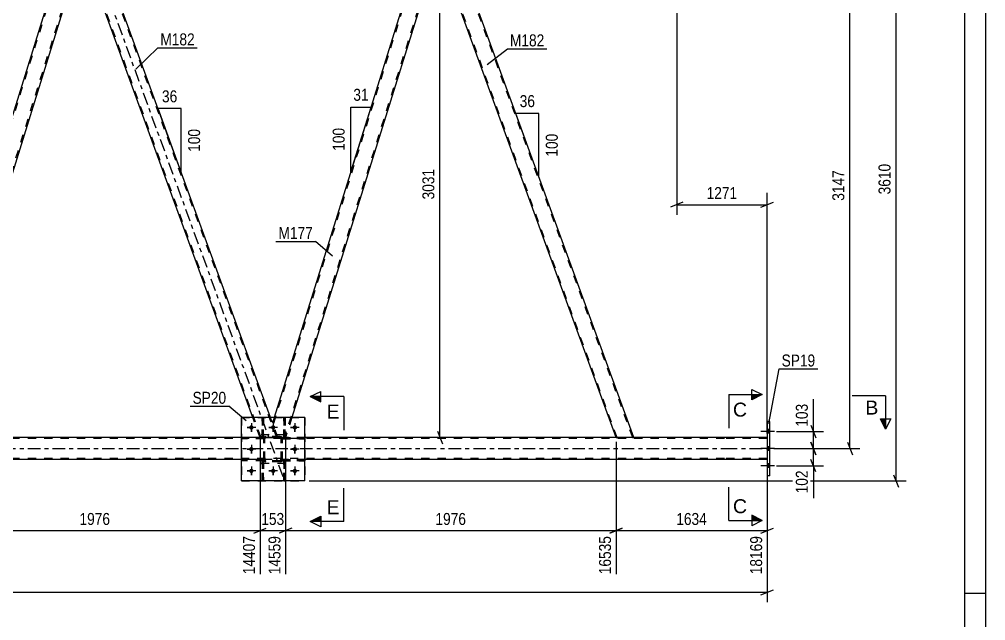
# Model space of a CAD drawing. Header units: millimetres. Extents: x 0 to 841, y 0 to 594.
# Drawn here: x 609.9 to 841, y 291.5 to 435.4 of the extents above; entities that cross this region are included whole.
import ezdxf

# ---------------------------------------------------------------- set-up
doc = ezdxf.new("R2010")
doc.units = ezdxf.units.MM
doc.linetypes.add('DXK_LINE_DOT2', pattern=[3.9198, 1.9599, -1.9599])
doc.linetypes.add('DXK_LINE_DOT3', pattern=[5.9187, 2.979, -0.9799, 0.9799, -0.9799])
doc.styles.add('Arial', font='ARIAL.TTF', dxfattribs={"height": 0.2})
doc.styles.add('Arial Narrow', font='ARIALN.TTF', dxfattribs={"height": 0.2})

# ---------------------------------------------------------------- blocks, each defined once
blk = doc.blocks.new('Unknown-814735472-1133')
at = {"color": 5, "linetype": 'Continuous'}
for p, q in [((841, 0), (841, 594)), ((836, 5), (836, 589)), ((841, 298), (836, 298))]:
    blk.add_line(p, q, dxfattribs=at)
blk = doc.blocks.new('Part-814735472-3515 - 3299')
at = {"color": 7, "linetype": 'DXK_LINE_DOT2'}
for p, q in [((678.19, 330.1), (672.79, 330.1)), ((672.79, 330.1), (672.79, 329.78)), ((672.79, 329.78), (678.19, 329.78)), ((673.39, 329.78), (673.39, 330.1)), ((678.19, 329.78), (678.19, 330.1))]:
    blk.add_line(p, q, dxfattribs=at)
blk = doc.blocks.new('Part-814735472-3516 - 3299')
at = {"color": 7, "linetype": 'DXK_LINE_DOT2'}
for p, q in [((678.19, 335.3), (672.79, 335.3)), ((672.79, 335.3), (672.79, 334.98)), ((673.39, 334.98), (673.39, 335.3)), ((678.19, 334.98), (678.19, 335.3)), ((672.79, 334.98), (678.19, 334.98))]:
    blk.add_line(p, q, dxfattribs=at)
blk = doc.blocks.new('Part-814735472-3519 - 3299')
at = {"color": 7, "linetype": 'DXK_LINE_DOT2'}
for p, q in [((673.47, 329.78), (673.15, 329.78)), ((673.15, 329.78), (673.15, 324.94)), ((673.15, 329.18), (673.47, 329.18)), ((673.47, 324.94), (673.47, 329.78)), ((673.15, 324.94), (673.47, 324.94))]:
    blk.add_line(p, q, dxfattribs=at)
blk = doc.blocks.new('Part-814735472-3522 - 3299')
at = {"color": 7, "linetype": 'DXK_LINE_DOT2'}
for p, q in [((667.95, 340.14), (667.95, 335.3)), ((668.27, 340.14), (667.95, 340.14)), ((668.27, 335.3), (668.27, 340.14)), ((667.95, 335.9), (668.27, 335.9)), ((667.95, 335.3), (668.27, 335.3))]:
    blk.add_line(p, q, dxfattribs=at)
blk = doc.blocks.new('Part-814735472-3525 - 3299')
at = {"color": 7, "linetype": 'DXK_LINE_DOT2'}
for p, q in [((673.15, 340.14), (673.15, 335.3)), ((673.47, 340.14), (673.15, 340.14)), ((673.47, 335.3), (673.47, 340.14)), ((673.15, 335.9), (673.47, 335.9)), ((673.15, 335.3), (673.47, 335.3))]:
    blk.add_line(p, q, dxfattribs=at)
blk = doc.blocks.new('Part-814735472-3526 - 3299')
at = {"color": 7, "linetype": 'DXK_LINE_DOT2'}
for p, q in [((668.39, 330.1), (662.99, 330.1)), ((662.99, 329.78), (662.99, 330.1)), ((668.39, 329.78), (662.99, 329.78)), ((667.79, 329.78), (667.79, 330.1)), ((668.39, 330.1), (668.39, 329.78))]:
    blk.add_line(p, q, dxfattribs=at)
blk = doc.blocks.new('Part-814735472-3527 - 3299')
at = {"color": 7, "linetype": 'DXK_LINE_DOT2'}
for p, q in [((668.39, 335.3), (662.99, 335.3)), ((662.99, 334.98), (662.99, 335.3)), ((667.79, 334.98), (667.79, 335.3)), ((668.39, 335.3), (668.39, 334.98)), ((668.39, 334.98), (662.99, 334.98))]:
    blk.add_line(p, q, dxfattribs=at)
blk = doc.blocks.new('Bolt-814735472-3531 - 3299')
at = {"linetype": 'Continuous'}
for points in [[(788.73, 337.22), (788.73, 336.34), (789.37, 336.34), (789.37, 337.22)], [(788.73, 337.22), (788.73, 336.34), (789.37, 336.34), (789.37, 337.22)], [(788.73, 337.22), (788.73, 336.34), (789.37, 336.34), (789.37, 337.22)], [(788.73, 333.12), (788.73, 332.24), (789.37, 332.24), (789.37, 333.12)], [(788.73, 333.12), (788.73, 332.24), (789.37, 332.24), (789.37, 333.12)], [(788.73, 329.02), (788.73, 328.14), (789.37, 328.14), (789.37, 329.02)], [(788.73, 329.02), (788.73, 328.14), (789.37, 328.14), (789.37, 329.02)], [(788.73, 329.02), (788.73, 328.14), (789.37, 328.14), (789.37, 329.02)]]:
    blk.add_hatch(color=1, dxfattribs=at).paths.add_polyline_path(points)
at = {"color": 1, "linetype": 'Continuous'}
for p, q in [((790.53, 336.78), (787.21, 336.78)), ((790.53, 336.78), (787.21, 336.78)), ((790.53, 336.78), (787.21, 336.78)), ((789.37, 337.22), (788.73, 337.22)), ((789.37, 337.22), (788.73, 337.22)), ((789.37, 337.22), (788.73, 337.22)), ((789.37, 336.34), (788.73, 336.34)), ((789.37, 336.34), (788.73, 336.34)), ((789.37, 336.34), (788.73, 336.34)), ((789.37, 333.12), (788.73, 333.12)), ((789.37, 333.12), (788.73, 333.12)), ((790.53, 332.68), (787.21, 332.68)), ((790.53, 332.68), (787.21, 332.68)), ((789.37, 332.24), (788.73, 332.24)), ((789.37, 332.24), (788.73, 332.24)), ((790.53, 328.58), (787.21, 328.58)), ((790.53, 328.58), (787.21, 328.58)), ((790.53, 328.58), (787.21, 328.58)), ((789.37, 329.02), (788.73, 329.02)), ((789.37, 329.02), (788.73, 329.02)), ((789.37, 329.02), (788.73, 329.02)), ((789.37, 328.14), (788.73, 328.14)), ((789.37, 328.14), (788.73, 328.14)), ((789.37, 328.14), (788.73, 328.14))]:
    blk.add_line(p, q, dxfattribs=at)
blk = doc.blocks.new('Part-814735472-3677 - 3299')
at = {"color": 7, "linetype": 'DXK_LINE_DOT2'}
for p, q in [((673.15, 324.94), (673.15, 329.78)), ((673.15, 329.78), (673.47, 329.78)), ((673.15, 329.18), (673.47, 329.18)), ((673.47, 329.78), (673.47, 324.94)), ((673.47, 324.94), (673.15, 324.94))]:
    blk.add_line(p, q, dxfattribs=at)
blk = doc.blocks.new('Part-814735472-3532 - 3299')
at = {"color": 7, "linetype": 'DXK_LINE_DOT2'}
for p, q in [((672.79, 334.98), (672.79, 335.3)), ((672.79, 335.3), (678.19, 335.3)), ((673.39, 334.98), (673.39, 335.3)), ((678.19, 335.3), (678.19, 334.98)), ((678.19, 334.98), (672.79, 334.98))]:
    blk.add_line(p, q, dxfattribs=at)
blk = doc.blocks.new('Part-814735472-3537 - 3299')
at = {"color": 2, "linetype": 'Continuous'}
for p, q in [((678.19, 340.14), (662.99, 340.14)), ((662.99, 324.94), (662.99, 340.14)), ((678.19, 324.94), (678.19, 340.14)), ((678.19, 324.94), (662.99, 324.94))]:
    blk.add_line(p, q, dxfattribs=at)
blk = doc.blocks.new('Part-814735472-3671 - 3299')
at = {"color": 7, "linetype": 'DXK_LINE_DOT2'}
for p, q in [((673.15, 335.3), (673.15, 340.14)), ((673.15, 340.14), (673.47, 340.14)), ((673.47, 340.14), (673.47, 335.3)), ((673.15, 335.9), (673.47, 335.9)), ((673.47, 335.3), (673.15, 335.3))]:
    blk.add_line(p, q, dxfattribs=at)
blk = doc.blocks.new('Part-814735472-3538 - 3299')
at = {"color": 7, "linetype": 'DXK_LINE_DOT2'}
for p, q in [((662.99, 340.14), (678.19, 340.14)), ((662.99, 340.14), (662.99, 324.94)), ((678.19, 340.14), (678.19, 324.94)), ((662.99, 324.94), (678.19, 324.94))]:
    blk.add_line(p, q, dxfattribs=at)
blk = doc.blocks.new('Part-814735472-3539 - 3299')
at = {"color": 7, "linetype": 'DXK_LINE_DOT2'}
for p, q in [((672.79, 329.78), (672.79, 330.1)), ((672.79, 330.1), (678.19, 330.1)), ((678.19, 329.78), (672.79, 329.78)), ((673.39, 329.78), (673.39, 330.1)), ((678.19, 330.1), (678.19, 329.78))]:
    blk.add_line(p, q, dxfattribs=at)
blk = doc.blocks.new('Part-814735472-3544 - 3299')
at = {"color": 7, "linetype": 'DXK_LINE_DOT2'}
for p, q in [((668.39, 335.3), (662.99, 335.3)), ((662.99, 335.3), (662.99, 334.98)), ((667.79, 334.98), (667.79, 335.3)), ((668.39, 334.98), (668.39, 335.3)), ((668.39, 334.98), (662.99, 334.98))]:
    blk.add_line(p, q, dxfattribs=at)
blk = doc.blocks.new('Part-814735472-3549 - 3299')
at = {"color": 7, "linetype": 'DXK_LINE_DOT3'}
blk.add_line((673, 325.93), (622.04, 465.94), dxfattribs=at)
at = {"color": 2, "linetype": 'Continuous'}
for p, q in [((627.59, 456.54), (623.33, 456.54)), ((669.96, 340.14), (627.59, 456.54)), ((665.7, 340.14), (624.88, 452.29))]:
    blk.add_line(p, q, dxfattribs=at)
at = {"color": 7, "linetype": 'DXK_LINE_DOT2'}
for p, q in [((623.33, 456.54), (624.88, 452.29)), ((667.71, 335.32), (623.59, 456.54)), ((671.45, 335.32), (627.33, 456.54)), ((667.45, 335.32), (665.7, 340.14)), ((671.71, 335.32), (669.96, 340.14)), ((671.71, 335.32), (667.45, 335.32))]:
    blk.add_line(p, q, dxfattribs=at)
blk = doc.blocks.new('Part-814735472-3554 - 3299')
at = {"color": 7, "linetype": 'DXK_LINE_DOT2'}
for p, q in [((707.4, 456.54), (670.58, 338.42)), ((709.88, 452.67), (673.3, 335.32)), ((670.87, 340.14), (670.45, 338.79)), ((675.06, 340.14), (673.55, 335.32)), ((671.71, 335.32), (670.45, 338.79)), ((673.55, 335.32), (671.71, 335.32))]:
    blk.add_line(p, q, dxfattribs=at)
at = {"color": 2, "linetype": 'Continuous'}
for p, q in [((707.15, 456.54), (670.87, 340.14)), ((708.47, 456.54), (707.15, 456.54)), ((710.01, 452.29), (708.47, 456.54)), ((710.01, 452.29), (675.06, 340.14))]:
    blk.add_line(p, q, dxfattribs=at)
blk = doc.blocks.new('Part-814735472-3564 - 3299')
at = {"color": 2, "linetype": 'Continuous'}
for p, q in [((712.72, 456.54), (708.47, 456.54)), ((756.84, 335.32), (712.72, 456.54)), ((752.59, 335.32), (710.01, 452.29))]:
    blk.add_line(p, q, dxfattribs=at)
at = {"color": 7, "linetype": 'DXK_LINE_DOT2'}
for p, q in [((708.47, 456.54), (710.01, 452.29)), ((752.84, 335.32), (708.72, 456.54)), ((756.59, 335.32), (712.47, 456.54)), ((752.59, 335.32), (756.84, 335.32))]:
    blk.add_line(p, q, dxfattribs=at)
blk = doc.blocks.new('Part-814735472-3569 - 3299')
at = {"color": 2, "linetype": 'Continuous'}
for p, q in [((622.01, 456.54), (585.31, 338.79)), ((623.33, 456.54), (622.01, 456.54)), ((623.33, 456.54), (624.88, 452.29)), ((624.88, 452.29), (588.42, 335.32)), ((586.58, 335.32), (585.31, 338.79))]:
    blk.add_line(p, q, dxfattribs=at)
at = {"color": 7, "linetype": 'DXK_LINE_DOT2'}
for p, q in [((622.27, 456.54), (585.45, 338.42)), ((624.74, 452.67), (588.17, 335.32)), ((588.42, 335.32), (586.58, 335.32))]:
    blk.add_line(p, q, dxfattribs=at)
blk = doc.blocks.new('Part-814735472-3584 - 3299')
at = {"color": 2, "linetype": 'Continuous'}
for p, q in [((789.37, 339.18), (788.73, 339.18)), ((788.73, 339.18), (788.73, 326.18)), ((789.37, 326.18), (789.37, 339.18)), ((789.37, 326.18), (788.73, 326.18))]:
    blk.add_line(p, q, dxfattribs=at)
blk = doc.blocks.new('Part-814735472-3586 - 3299')
at = {"color": 7, "linetype": 'DXK_LINE_DOT2'}
for p, q in [((673.59, 335.94), (667.59, 335.94)), ((667.59, 329.14), (667.59, 335.94)), ((673.59, 329.14), (673.59, 335.94)), ((673.59, 329.14), (667.59, 329.14))]:
    blk.add_line(p, q, dxfattribs=at)
blk = doc.blocks.new('Part-814735472-3587 - 3299')
at = {"color": 7, "linetype": 'DXK_LINE_DOT2'}
for p, q in [((673.59, 335.94), (667.59, 335.94)), ((667.59, 329.14), (667.59, 335.94)), ((673.59, 329.14), (673.59, 335.94)), ((673.59, 329.14), (667.59, 329.14))]:
    blk.add_line(p, q, dxfattribs=at)
blk = doc.blocks.new('Part-814735472-3588 - 3299')
at = {"color": 7, "linetype": 'DXK_LINE_DOT2'}
for p, q in [((668.39, 335.06), (668.43, 335.24)), ((668.43, 335.24), (668.39, 335.06)), ((668.63, 335.06), (668.65, 335.15)), ((668.65, 335.15), (668.7, 335.23)), ((668.69, 335.5), (668.87, 335.54)), ((668.87, 335.54), (668.69, 335.5)), ((668.7, 335.23), (668.78, 335.28)), ((668.78, 335.28), (668.87, 335.3)), ((672.31, 335.54), (668.87, 335.54)), ((668.87, 335.3), (672.31, 335.3)), ((672.31, 335.54), (672.5, 335.5)), ((672.5, 335.5), (672.31, 335.54)), ((672.31, 335.3), (672.4, 335.28)), ((672.4, 335.28), (672.48, 335.23)), ((672.48, 335.23), (672.53, 335.15)), ((672.53, 335.15), (672.55, 335.06)), ((672.76, 335.24), (672.79, 335.06)), ((672.79, 335.06), (672.76, 335.24)), ((668.39, 330.02), (668.39, 335.06)), ((668.63, 330.02), (668.63, 335.06)), ((672.55, 330.02), (672.55, 335.06)), ((672.79, 330.02), (672.79, 335.06)), ((668.43, 329.84), (668.39, 330.02)), ((668.39, 330.02), (668.43, 329.84)), ((668.65, 329.93), (668.63, 330.02)), ((668.7, 329.85), (668.65, 329.93)), ((668.87, 329.54), (668.69, 329.58)), ((668.69, 329.58), (668.87, 329.54)), ((668.78, 329.8), (668.7, 329.85)), ((668.87, 329.78), (668.78, 329.8)), ((672.31, 329.78), (668.87, 329.78)), ((672.31, 329.54), (668.87, 329.54)), ((672.4, 329.8), (672.31, 329.78)), ((672.5, 329.58), (672.31, 329.54)), ((672.31, 329.54), (672.5, 329.58)), ((672.48, 329.85), (672.4, 329.8)), ((672.53, 329.93), (672.48, 329.85)), ((672.55, 330.02), (672.53, 329.93)), ((672.79, 330.02), (672.76, 329.84)), ((672.76, 329.84), (672.79, 330.02))]:
    blk.add_line(p, q, dxfattribs=at)
at = {"color": 7, "linetype": 'DXK_LINE_DOT3'}
blk.add_line((670.59, 332.54), (670.59, 332.54), dxfattribs=at)
at = {"color": 7, "linetype": 'DXK_LINE_DOT2'}
for centre, start, end in [((668.87, 335.06), 112.5, 157.5), ((668.87, 335.06), 112.5, 157.5), ((672.31, 335.06), 22.5, 67.5), ((672.31, 335.06), 22.5, 67.5), ((668.87, 330.02), 202.5, 247.5), ((668.87, 330.02), 202.5, 247.5), ((672.31, 330.02), 292.5, 337.5), ((672.31, 330.02), 292.5, 337.5)]:
    blk.add_arc(centre, 0.48, start, end, dxfattribs=at)
blk = doc.blocks.new('Part-814735472-3594 - 3299')
at = {"color": 2, "linetype": 'Continuous'}
for p, q in [((662.99, 335.32), (507.92, 335.32)), ((778.51, 335.32), (678.19, 335.32)), ((788.73, 335.32), (778.61, 335.32)), ((662.99, 330.04), (507.92, 330.04)), ((778.51, 330.04), (678.19, 330.04)), ((788.73, 330.04), (778.61, 330.04))]:
    blk.add_line(p, q, dxfattribs=at)
at = {"color": 7, "linetype": 'DXK_LINE_DOT2'}
for p, q in [((678.19, 335.32), (662.99, 335.32)), ((788.73, 335.32), (788.73, 330.04)), ((778.51, 335.08), (102.93, 335.08)), ((788.73, 335.08), (778.61, 335.08)), ((778.51, 330.28), (102.93, 330.28)), ((678.19, 330.04), (662.99, 330.04)), ((788.73, 330.28), (778.61, 330.28))]:
    blk.add_line(p, q, dxfattribs=at)
at = {"color": 7, "linetype": 'DXK_LINE_DOT3'}
for p, q in [((102.93, 332.68), (778.51, 332.68)), ((778.61, 332.68), (788.73, 332.68))]:
    blk.add_line(p, q, dxfattribs=at)
blk = doc.blocks.new('Part-814735472-3634 - 3299')
at = {"color": 7, "linetype": 'DXK_LINE_DOT2'}
for p, q in [((668.39, 330.1), (662.99, 330.1)), ((662.99, 330.1), (662.99, 329.78)), ((668.39, 329.78), (662.99, 329.78)), ((667.79, 329.78), (667.79, 330.1)), ((668.39, 329.78), (668.39, 330.1))]:
    blk.add_line(p, q, dxfattribs=at)
blk = doc.blocks.new('Part-814735472-3656 - 3299')
at = {"color": 7, "linetype": 'DXK_LINE_DOT2'}
for p, q in [((668.39, 335.06), (668.43, 335.24)), ((668.43, 335.24), (668.39, 335.06)), ((668.63, 335.06), (668.65, 335.15)), ((668.65, 335.15), (668.7, 335.23)), ((668.69, 335.5), (668.87, 335.54)), ((668.87, 335.54), (668.69, 335.5)), ((668.7, 335.23), (668.78, 335.28)), ((668.78, 335.28), (668.87, 335.3)), ((672.31, 335.54), (668.87, 335.54)), ((668.87, 335.3), (672.31, 335.3)), ((672.31, 335.54), (672.5, 335.5)), ((672.5, 335.5), (672.31, 335.54)), ((672.31, 335.3), (672.4, 335.28)), ((672.4, 335.28), (672.48, 335.23)), ((672.48, 335.23), (672.53, 335.15)), ((672.53, 335.15), (672.55, 335.06)), ((672.76, 335.24), (672.79, 335.06)), ((672.79, 335.06), (672.76, 335.24)), ((668.39, 330.02), (668.39, 335.06)), ((668.63, 330.02), (668.63, 335.06)), ((672.55, 330.02), (672.55, 335.06)), ((672.79, 330.02), (672.79, 335.06)), ((668.43, 329.84), (668.39, 330.02)), ((668.39, 330.02), (668.43, 329.84)), ((668.65, 329.93), (668.63, 330.02)), ((668.7, 329.85), (668.65, 329.93)), ((668.87, 329.54), (668.69, 329.58)), ((668.69, 329.58), (668.87, 329.54)), ((668.78, 329.8), (668.7, 329.85)), ((668.87, 329.78), (668.78, 329.8)), ((672.31, 329.78), (668.87, 329.78)), ((672.31, 329.54), (668.87, 329.54)), ((672.4, 329.8), (672.31, 329.78)), ((672.5, 329.58), (672.31, 329.54)), ((672.31, 329.54), (672.5, 329.58)), ((672.48, 329.85), (672.4, 329.8)), ((672.53, 329.93), (672.48, 329.85)), ((672.55, 330.02), (672.53, 329.93)), ((672.79, 330.02), (672.76, 329.84)), ((672.76, 329.84), (672.79, 330.02))]:
    blk.add_line(p, q, dxfattribs=at)
at = {"color": 7, "linetype": 'DXK_LINE_DOT3'}
blk.add_line((670.59, 332.54), (670.59, 332.54), dxfattribs=at)
at = {"color": 7, "linetype": 'DXK_LINE_DOT2'}
for centre, start, end in [((668.87, 335.06), 112.5, 157.5), ((668.87, 335.06), 112.5, 157.5), ((672.31, 335.06), 22.5, 67.5), ((672.31, 335.06), 22.5, 67.5), ((668.87, 330.02), 202.5, 247.5), ((668.87, 330.02), 202.5, 247.5), ((672.31, 330.02), 292.5, 337.5), ((672.31, 330.02), 292.5, 337.5)]:
    blk.add_arc(centre, 0.48, start, end, dxfattribs=at)
blk = doc.blocks.new('Part-814735472-3674 - 3299')
at = {"color": 7, "linetype": 'DXK_LINE_DOT2'}
for p, q in [((667.95, 335.3), (667.95, 340.14)), ((667.95, 340.14), (668.27, 340.14)), ((668.27, 340.14), (668.27, 335.3)), ((667.95, 335.9), (668.27, 335.9)), ((668.27, 335.3), (667.95, 335.3))]:
    blk.add_line(p, q, dxfattribs=at)
blk = doc.blocks.new('Part-814735472-3680 - 3299')
at = {"color": 7, "linetype": 'DXK_LINE_DOT2'}
for p, q in [((667.95, 324.94), (667.95, 329.78)), ((667.95, 329.78), (668.27, 329.78)), ((667.95, 329.18), (668.27, 329.18)), ((668.27, 329.78), (668.27, 324.94)), ((668.27, 324.94), (667.95, 324.94))]:
    blk.add_line(p, q, dxfattribs=at)
blk = doc.blocks.new('Part-814735472-3700 - 3299')
at = {"color": 7, "linetype": 'DXK_LINE_DOT2'}
for p, q in [((668.27, 329.78), (667.95, 329.78)), ((667.95, 329.78), (667.95, 324.94)), ((667.95, 329.18), (668.27, 329.18)), ((668.27, 324.94), (668.27, 329.78)), ((667.95, 324.94), (668.27, 324.94))]:
    blk.add_line(p, q, dxfattribs=at)
blk = doc.blocks.new('Bolt-814735472-3701 - 3299')
at = {"linetype": 'Continuous'}
for points in [[(665.91, 337.74, -1), (664.87, 337.74, -1)], [(671.11, 337.74, -1), (670.07, 337.74, -1)], [(676.31, 337.74, -1), (675.27, 337.74, -1)], [(665.91, 332.54, -1), (664.87, 332.54, -1)], [(676.31, 332.54, -1), (675.27, 332.54, -1)], [(665.91, 327.34, -1), (664.87, 327.34, -1)], [(671.11, 327.34, -1), (670.07, 327.34, -1)], [(676.31, 327.34, -1), (675.27, 327.34, -1)]]:
    blk.add_hatch(color=1, dxfattribs=at).paths.add_polyline_path(points)
at = {"color": 1, "linetype": 'Continuous'}
for p, q in [((666.43, 337.74), (664.35, 337.74)), ((665.39, 338.78), (665.39, 336.7)), ((671.63, 337.74), (669.55, 337.74)), ((670.59, 338.78), (670.59, 336.7)), ((676.83, 337.74), (674.75, 337.74)), ((675.79, 338.78), (675.79, 336.7)), ((665.39, 333.58), (665.39, 331.5)), ((675.79, 333.58), (675.79, 331.5)), ((666.43, 332.54), (664.35, 332.54)), ((676.83, 332.54), (674.75, 332.54)), ((665.39, 328.38), (665.39, 326.3)), ((670.59, 328.38), (670.59, 326.3)), ((675.79, 328.38), (675.79, 326.3)), ((666.43, 327.34), (664.35, 327.34)), ((671.63, 327.34), (669.55, 327.34)), ((676.83, 327.34), (674.75, 327.34))]:
    blk.add_line(p, q, dxfattribs=at)
blk = doc.blocks.new('Bolt-814735472-3702 - 3299')
at = {"color": 1, "linetype": 'Continuous'}
for p, q in [((664.35, 337.74), (665.05, 337.74)), ((665.39, 338.78), (665.39, 338.09)), ((666.43, 337.74), (665.74, 337.74)), ((669.55, 337.74), (670.25, 337.74)), ((670.59, 338.78), (670.59, 338.09)), ((671.63, 337.74), (670.94, 337.74)), ((674.75, 337.74), (675.45, 337.74)), ((675.79, 338.78), (675.79, 338.09)), ((676.83, 337.74), (676.14, 337.74)), ((665.39, 336.7), (665.39, 337.39)), ((670.59, 336.7), (670.59, 337.39)), ((675.79, 336.7), (675.79, 337.39)), ((665.39, 333.58), (665.39, 332.89)), ((675.79, 333.58), (675.79, 332.89)), ((664.35, 332.54), (665.05, 332.54)), ((665.39, 331.5), (665.39, 332.19)), ((666.43, 332.54), (665.74, 332.54)), ((674.75, 332.54), (675.45, 332.54)), ((675.79, 331.5), (675.79, 332.19)), ((676.83, 332.54), (676.14, 332.54)), ((665.39, 328.38), (665.39, 327.69)), ((670.59, 328.38), (670.59, 327.69)), ((675.79, 328.38), (675.79, 327.69)), ((664.35, 327.34), (665.05, 327.34)), ((665.39, 326.3), (665.39, 326.99)), ((666.43, 327.34), (665.74, 327.34)), ((669.55, 327.34), (670.25, 327.34)), ((670.59, 326.3), (670.59, 326.99)), ((671.63, 327.34), (670.94, 327.34)), ((674.75, 327.34), (675.45, 327.34)), ((675.79, 326.3), (675.79, 326.99)), ((676.83, 327.34), (676.14, 327.34))]:
    blk.add_line(p, q, dxfattribs=at)
blk = doc.blocks.new('StraightDimension-814735472-5035 - 3299')
at = {"color": 7, "linetype": 'Continuous'}
for p, q in [((809.14, 457.04), (807.94, 460.04)), ((768.75, 458.54), (810.94, 458.54)), ((808.54, 332.68), (808.54, 458.54)), ((807.94, 334.18), (809.14, 331.18)), ((790.37, 332.68), (810.94, 332.68))]:
    blk.add_line(p, q, dxfattribs=at)
at = {"color": 0}
blk.add_wipeout([(807.79, 399.87), (803.59, 399.87), (803.59, 391.36), (807.79, 391.36)], dxfattribs=at)
at = {"color": 3, "style": 'Arial Narrow'}
blk.add_text('3147', height=2.863, rotation=90.0002, dxfattribs=at).set_placement((807.19, 391.96))
blk = doc.blocks.new('StraightDimension-814735472-4713 - 3299')
at = {"color": 7, "linetype": 'Continuous'}
for p, q in [((752.59, 334.32), (752.59, 302.62)), ((788.73, 329.04), (788.73, 302.62)), ((754.09, 313.66), (751.09, 312.46)), ((752.59, 313.06), (788.73, 313.06)), ((787.23, 312.46), (790.23, 313.66))]:
    blk.add_line(p, q, dxfattribs=at)
at = {"color": 0}
blk.add_wipeout([(774.91, 313.81), (774.91, 318.01), (766.4, 318.01), (766.4, 313.81)], dxfattribs=at)
at = {"color": 0, "linetype": 'Continuous'}
blk.add_wipeout([(788.13, 312.36), (783.93, 312.36), (783.93, 302.02), (788.13, 302.02)], dxfattribs=at)
at = {"color": 3, "style": 'Arial Narrow'}
blk.add_text('1634', height=2.863, dxfattribs=at).set_placement((767, 314.41))
at = {"color": 3, "linetype": 'Continuous', "style": 'Arial Narrow'}
blk.add_text('18169', height=2.863, rotation=90.0002, dxfattribs=at).set_placement((787.53, 302.62))
blk = doc.blocks.new('StraightDimension-814735472-4754 - 3299')
at = {"color": 7, "linetype": 'Continuous'}
for p, q in [((667.45, 334.32), (667.45, 302.62)), ((673.55, 334.32), (673.55, 302.62)), ((665.95, 312.46), (668.95, 313.66)), ((667.45, 313.06), (673.55, 313.06)), ((675.05, 313.66), (672.05, 312.46))]:
    blk.add_line(p, q, dxfattribs=at)
at = {"color": 0}
blk.add_wipeout([(673.85, 313.81), (673.85, 318.01), (667.16, 318.01), (667.16, 313.81)], dxfattribs=at)
at = {"color": 0, "linetype": 'Continuous'}
blk.add_wipeout([(672.95, 312.36), (668.75, 312.36), (668.75, 302.02), (672.95, 302.02)], dxfattribs=at)
at = {"color": 3, "style": 'Arial Narrow'}
blk.add_text('153', height=2.863, dxfattribs=at).set_placement((667.76, 314.41))
at = {"color": 3, "linetype": 'Continuous', "style": 'Arial Narrow'}
blk.add_text('14559', height=2.863, rotation=90.0002, dxfattribs=at).set_placement((672.35, 302.62))
blk = doc.blocks.new('StraightDimension-814735472-12401 - 3299')
at = {"color": 7, "linetype": 'Continuous'}
for p, q in [((799.21, 338.28), (800.41, 335.28)), ((791, 336.78), (802.21, 336.78)), ((799.81, 332.68), (799.81, 336.78)), ((800.41, 331.18), (799.21, 334.18)), ((791, 332.68), (802.21, 332.68))]:
    blk.add_line(p, q, dxfattribs=at)
at = {"color": 0}
blk.add_wipeout([(799.06, 343.99), (794.86, 343.99), (794.86, 337.31), (799.06, 337.31)], dxfattribs=at)
at = {"color": 7, "linetype": 'Continuous'}
blk.add_line((799.81, 336.78), (799.81, 344.52), dxfattribs=at)
blk.add_line((799.81, 336.78), (799.81, 344.52), dxfattribs=at)
at = {"color": 3, "style": 'Arial Narrow'}
blk.add_text('103', height=2.863, rotation=90.0002, dxfattribs=at).set_placement((798.46, 337.91))
blk = doc.blocks.new('StraightDimension-814735472-3995 - 3299')
at = {"color": 7, "linetype": 'Continuous'}
for p, q in [((711.09, 455.04), (709.89, 458.04)), ((722.74, 456.54), (707.64, 456.54)), ((710.49, 335.32), (710.49, 456.54)), ((727.42, 335.32), (707.64, 335.32)), ((709.89, 336.82), (711.09, 333.82))]:
    blk.add_line(p, q, dxfattribs=at)
at = {"color": 0}
blk.add_wipeout([(709.74, 400.19), (705.54, 400.19), (705.54, 391.68), (709.74, 391.68)], dxfattribs=at)
at = {"color": 3, "style": 'Arial Narrow'}
blk.add_text('3031', height=2.863, rotation=90.0002, dxfattribs=at).set_placement((709.14, 392.28))
blk = doc.blocks.new('StraightDimension-814735472-4730 - 3299')
at = {"color": 7, "linetype": 'Continuous'}
for p, q in [((673.55, 334.32), (673.55, 302.62)), ((752.59, 334.32), (752.59, 302.62)), ((675.05, 313.66), (672.05, 312.46)), ((673.55, 313.06), (752.59, 313.06)), ((751.09, 312.46), (754.09, 313.66))]:
    blk.add_line(p, q, dxfattribs=at)
at = {"color": 0}
blk.add_wipeout([(717.33, 313.81), (717.33, 318.01), (708.81, 318.01), (708.81, 313.81)], dxfattribs=at)
at = {"color": 0, "linetype": 'Continuous'}
blk.add_wipeout([(751.99, 312.36), (747.79, 312.36), (747.79, 302.02), (751.99, 302.02)], dxfattribs=at)
at = {"color": 3, "style": 'Arial Narrow'}
blk.add_text('1976', height=2.863, dxfattribs=at).set_placement((709.41, 314.41))
at = {"color": 3, "linetype": 'Continuous', "style": 'Arial Narrow'}
blk.add_text('16535', height=2.863, rotation=90.0002, dxfattribs=at).set_placement((751.39, 302.62))
blk = doc.blocks.new('StraightDimension-814735472-12376 - 3299')
at = {"color": 7, "linetype": 'Continuous'}
for p, q in [((765.35, 469.35), (821.99, 469.35)), ((820.19, 467.85), (818.99, 470.85)), ((819.59, 324.94), (819.59, 469.35)), ((818.99, 326.44), (820.19, 323.44)), ((679.19, 324.94), (821.99, 324.94))]:
    blk.add_line(p, q, dxfattribs=at)
at = {"color": 0}
blk.add_wipeout([(818.84, 401.4), (814.64, 401.4), (814.64, 392.89), (818.84, 392.89)], dxfattribs=at)
at = {"color": 3, "style": 'Arial Narrow'}
blk.add_text('3610', height=2.863, rotation=90.0002, dxfattribs=at).set_placement((818.24, 393.49))
blk = doc.blocks.new('AngleDimension-814735472-3785 - 3299')
at = {"color": 7, "linetype": 'Continuous'}
for p, q in [((731.35, 405.38), (728.62, 412.87)), ((734.16, 412.87), (728.62, 412.87)), ((734.16, 397.65), (728.62, 412.87)), ((734.16, 397.65), (734.16, 412.87))]:
    blk.add_line(p, q, dxfattribs=at)
at = {"color": 0}
for points in [[(733.82, 413.77), (733.82, 417.97), (728.96, 417.97), (728.96, 413.77)], [(739.26, 408.61), (735.06, 408.61), (735.06, 401.92), (739.26, 401.92)]]:
    blk.add_wipeout(points, dxfattribs=at)
at = {"color": 3, "style": 'Arial Narrow'}
blk.add_text('36', height=2.863, dxfattribs=at).set_placement((729.56, 414.37))
blk.add_text('100', height=2.863, rotation=90.0002, dxfattribs=at).set_placement((738.66, 402.52))
blk = doc.blocks.new('AngleDimension-814735472-3799 - 3299')
at = {"color": 7, "linetype": 'Continuous'}
for p, q in [((645.6, 407.05), (643.07, 414.01)), ((648.61, 414.01), (643.07, 414.01)), ((648.61, 398.79), (643.07, 414.01)), ((648.61, 398.79), (648.61, 414.01))]:
    blk.add_line(p, q, dxfattribs=at)
at = {"color": 0}
for points in [[(648.27, 414.91), (648.27, 419.11), (643.41, 419.11), (643.41, 414.91)], [(653.71, 409.74), (649.51, 409.74), (649.51, 403.06), (653.71, 403.06)]]:
    blk.add_wipeout(points, dxfattribs=at)
at = {"color": 3, "style": 'Arial Narrow'}
blk.add_text('36', height=2.863, dxfattribs=at).set_placement((644.01, 415.51))
blk.add_text('100', height=2.863, rotation=90.0002, dxfattribs=at).set_placement((653.11, 403.66))
blk = doc.blocks.new('StraightDimension-814735472-4626 - 3299')
at = {"color": 7, "linetype": 'Continuous'}
for p, q in [((767.11, 455.54), (767.11, 388.63)), ((788.73, 336.32), (788.73, 393.88)), ((768.61, 391.63), (765.61, 390.43)), ((767.11, 391.03), (788.73, 391.03)), ((787.23, 390.43), (790.23, 391.63))]:
    blk.add_line(p, q, dxfattribs=at)
at = {"color": 0}
blk.add_wipeout([(782.17, 391.78), (782.17, 395.98), (773.66, 395.98), (773.66, 391.78)], dxfattribs=at)
at = {"color": 3, "style": 'Arial Narrow'}
blk.add_text('1271', height=2.863, dxfattribs=at).set_placement((774.26, 392.38))
blk = doc.blocks.new('StraightDimension-814735472-4637 - 3299')
at = {"color": 7, "linetype": 'Continuous'}
for p, q in [((788.73, 338.18), (788.73, 295.93)), ((51.2, 298.33), (788.73, 298.33)), ((787.23, 297.73), (790.23, 298.93))]:
    blk.add_line(p, q, dxfattribs=at)
blk = doc.blocks.new('StraightDimension-814735472-4778 - 3299')
at = {"color": 7, "linetype": 'Continuous'}
for p, q in [((588.42, 334.32), (588.42, 302.62)), ((667.45, 334.32), (667.45, 302.62)), ((589.92, 313.66), (586.92, 312.46)), ((588.42, 313.06), (667.45, 313.06)), ((665.95, 312.46), (668.95, 313.66))]:
    blk.add_line(p, q, dxfattribs=at)
at = {"color": 0}
blk.add_wipeout([(632.19, 313.81), (632.19, 318.01), (623.68, 318.01), (623.68, 313.81)], dxfattribs=at)
at = {"color": 0, "linetype": 'Continuous'}
blk.add_wipeout([(666.85, 312.36), (662.65, 312.36), (662.65, 302.02), (666.85, 302.02)], dxfattribs=at)
at = {"color": 3, "style": 'Arial Narrow'}
blk.add_text('1976', height=2.863, dxfattribs=at).set_placement((624.28, 314.41))
at = {"color": 3, "linetype": 'Continuous', "style": 'Arial Narrow'}
blk.add_text('14407', height=2.863, rotation=90.0002, dxfattribs=at).set_placement((666.25, 302.62))
blk = doc.blocks.new('StraightDimension-814735472-12402 - 3299')
at = {"color": 7, "linetype": 'Continuous'}
for p, q in [((799.21, 334.18), (800.41, 331.18)), ((791, 332.68), (802.21, 332.68)), ((799.81, 328.58), (799.81, 332.68)), ((791, 328.58), (802.21, 328.58)), ((800.41, 327.08), (799.21, 330.08))]:
    blk.add_line(p, q, dxfattribs=at)
at = {"color": 0}
blk.add_wipeout([(799.06, 328.06), (794.86, 328.06), (794.86, 321.37), (799.06, 321.37)], dxfattribs=at)
at = {"color": 7, "linetype": 'Continuous'}
blk.add_line((799.81, 328.58), (799.81, 320.85), dxfattribs=at)
blk.add_line((799.81, 328.58), (799.81, 320.85), dxfattribs=at)
at = {"color": 3, "style": 'Arial Narrow'}
blk.add_text('102', height=2.863, rotation=90.0002, dxfattribs=at).set_placement((798.46, 321.97))
blk = doc.blocks.new('AngleDimension-814735472-12492 - 3299')
at = {"color": 7, "linetype": 'Continuous'}
for p, q in [((689.19, 414.39), (694.01, 414.39)), ((689.19, 398.92), (694.01, 414.39)), ((689.19, 398.92), (689.19, 414.39)), ((689.57, 400.15), (694.01, 414.39))]:
    blk.add_line(p, q, dxfattribs=at)
at = {"color": 0}
for points in [[(694.03, 415.29), (694.03, 419.49), (689.17, 419.49), (689.17, 415.29)], [(688.29, 410), (684.09, 410), (684.09, 403.31), (688.29, 403.31)]]:
    blk.add_wipeout(points, dxfattribs=at)
at = {"color": 3, "style": 'Arial Narrow'}
blk.add_text('31', height=2.863, dxfattribs=at).set_placement((689.77, 415.89))
blk.add_text('100', height=2.863, rotation=90.0002, dxfattribs=at).set_placement((687.69, 403.91))
blk = doc.blocks.new('Mark-814735472-3533 - 3299')
at = {"color": 0}
blk.add_wipeout([(659.36, 343.4), (659.36, 346.4), (651.32, 346.4), (651.32, 343.4)], dxfattribs=at)
blk.add_wipeout([(659.36, 343.4), (659.36, 346.4), (651.32, 346.4), (651.32, 343.4)], dxfattribs=at)
at = {"color": 30, "linetype": 'Continuous'}
for p in [(650.72, 342.8), (664.14, 339.34)]:
    blk.add_line(p, (659.96, 342.8), dxfattribs=at)
at = {"color": 3, "style": 'Arial Narrow'}
blk.add_text('SP20', height=2.863, dxfattribs=at).set_placement((651.32, 343.4))
blk = doc.blocks.new('Mark-814735472-3545 - 3299')
at = {"color": 0}
blk.add_wipeout([(651.85, 429.14), (651.85, 432.14), (643.62, 432.14), (643.62, 429.14)], dxfattribs=at)
blk.add_wipeout([(651.85, 429.14), (651.85, 432.14), (643.62, 432.14), (643.62, 429.14)], dxfattribs=at)
at = {"color": 30, "linetype": 'Continuous'}
for p, q in [((637.78, 423.45), (643.02, 428.54)), ((643.02, 428.54), (652.45, 428.54))]:
    blk.add_line(p, q, dxfattribs=at)
at = {"color": 3, "style": 'Arial Narrow'}
blk.add_text('M182', height=2.863, dxfattribs=at).set_placement((643.62, 429.14))
blk = doc.blocks.new('Mark-814735472-3550 - 3299')
at = {"color": 0}
blk.add_wipeout([(680.1, 382.82), (680.1, 385.82), (671.87, 385.82), (671.87, 382.82)], dxfattribs=at)
blk.add_wipeout([(680.1, 382.82), (680.1, 385.82), (671.87, 385.82), (671.87, 382.82)], dxfattribs=at)
at = {"color": 30, "linetype": 'Continuous'}
for p in [(671.27, 382.22), (684.81, 378.75)]:
    blk.add_line(p, (680.7, 382.22), dxfattribs=at)
at = {"color": 3, "style": 'Arial Narrow'}
blk.add_text('M177', height=2.863, dxfattribs=at).set_placement((671.87, 382.82))
blk = doc.blocks.new('Mark-814735472-3560 - 3299')
at = {"color": 0}
blk.add_wipeout([(735.45, 428.9), (735.45, 431.9), (727.23, 431.9), (727.23, 428.9)], dxfattribs=at)
blk.add_wipeout([(735.45, 428.9), (735.45, 431.9), (727.23, 431.9), (727.23, 428.9)], dxfattribs=at)
at = {"color": 30, "linetype": 'Continuous'}
for p, q in [((721.76, 424.6), (726.63, 428.3)), ((726.63, 428.3), (736.05, 428.3))]:
    blk.add_line(p, q, dxfattribs=at)
at = {"color": 3, "style": 'Arial Narrow'}
blk.add_text('M182', height=2.863, dxfattribs=at).set_placement((727.23, 428.9))
blk = doc.blocks.new('Mark-814735472-3580 - 3299')
at = {"color": 0}
blk.add_wipeout([(800.24, 352.32), (800.24, 355.32), (792.2, 355.32), (792.2, 352.32)], dxfattribs=at)
blk.add_wipeout([(800.24, 352.32), (800.24, 355.32), (792.2, 355.32), (792.2, 352.32)], dxfattribs=at)
at = {"color": 30, "linetype": 'Continuous'}
for p, q in [((789.18, 338.71), (791.6, 351.72)), ((791.6, 351.72), (800.84, 351.72))]:
    blk.add_line(p, q, dxfattribs=at)
at = {"color": 3, "style": 'Arial Narrow'}
blk.add_text('SP19', height=2.863, dxfattribs=at).set_placement((792.2, 352.32))
blk = doc.blocks.new('SectionMark-814735472-5054 - 3299')
at = {"color": 6, "linetype": 'Continuous'}
for p in [(817.08, 345.32), (818.33, 339.82)]:
    blk.add_line(p, (817.08, 337.32), dxfattribs=at)
at = {"color": 0, "linetype": 'Continuous'}
blk.add_wipeout([(815.33, 340.82), (815.33, 344.32), (812.22, 344.32), (812.22, 340.82)], dxfattribs=at)
at = {"linetype": 'Continuous'}
blk.add_hatch(color=6, dxfattribs=at).paths.add_polyline_path([(815.83, 339.82), (817.08, 339.82), (817.08, 337.32)])
at = {"color": 6, "linetype": 'Continuous'}
for p, q in [((817.08, 345.32), (809.08, 345.32)), ((815.83, 339.82), (818.33, 339.82)), ((817.08, 337.32), (815.83, 339.82))]:
    blk.add_line(p, q, dxfattribs=at)
at = {"color": 3, "linetype": 'Continuous', "style": 'Arial'}
blk.add_text('B', height=3.34, dxfattribs=at).set_placement((812.22, 340.82))
blk = doc.blocks.new('SectionMark-814735472-5050 - 3299')
at = {"color": 6, "linetype": 'Continuous'}
for p, q in [((785.06, 346.83), (787.56, 345.58)), ((779.56, 345.58), (787.56, 345.58)), ((779.56, 315.48), (787.56, 315.48)), ((787.56, 315.48), (785.06, 314.23))]:
    blk.add_line(p, q, dxfattribs=at)
at = {"color": 0, "linetype": 'Continuous'}
for points in [[(783.93, 340.33), (783.93, 343.83), (780.56, 343.83), (780.56, 340.33)], [(783.93, 317.23), (783.93, 320.73), (780.56, 320.73), (780.56, 317.23)]]:
    blk.add_wipeout(points, dxfattribs=at)
at = {"linetype": 'Continuous'}
for points in [[(785.06, 344.33), (785.06, 345.58), (787.56, 345.58)], [(785.06, 315.48), (785.06, 316.73), (787.56, 315.48)]]:
    blk.add_hatch(color=6, dxfattribs=at).paths.add_polyline_path(points)
at = {"color": 6, "linetype": 'Continuous'}
for p, q in [((785.06, 344.33), (785.06, 346.83)), ((779.56, 345.58), (779.56, 337.58)), ((787.56, 345.58), (785.06, 344.33)), ((779.56, 315.48), (779.56, 323.48)), ((787.56, 315.48), (785.06, 316.73)), ((785.06, 316.73), (785.06, 314.23))]:
    blk.add_line(p, q, dxfattribs=at)
at = {"color": 3, "linetype": 'Continuous', "style": 'Arial'}
for p in [(780.56, 340.33), (780.56, 317.23)]:
    blk.add_text('C', height=3.34, dxfattribs=at).set_placement(p)
blk = doc.blocks.new('SectionMark-814735472-5060 - 3299')
at = {"linetype": 'Continuous'}
for points in [[(681.98, 345.12), (681.98, 343.87), (679.48, 345.12)], [(681.98, 316.48), (681.98, 315.23), (679.48, 315.23)]]:
    blk.add_hatch(color=6, dxfattribs=at).paths.add_polyline_path(points)
at = {"color": 6, "linetype": 'Continuous'}
for p, q in [((679.48, 345.12), (681.98, 346.37)), ((687.48, 345.12), (679.48, 345.12)), ((679.48, 345.12), (681.98, 343.87)), ((681.98, 343.87), (681.98, 346.37)), ((679.48, 315.23), (681.98, 316.48)), ((687.48, 315.23), (679.48, 315.23)), ((681.98, 313.98), (679.48, 315.23)), ((681.98, 316.48), (681.98, 313.98))]:
    blk.add_line(p, q, dxfattribs=at)
at = {"color": 0, "linetype": 'Continuous'}
for points in [[(686.48, 339.87), (686.48, 343.37), (683.37, 343.37), (683.37, 339.87)], [(686.48, 316.98), (686.48, 320.48), (683.37, 320.48), (683.37, 316.98)]]:
    blk.add_wipeout(points, dxfattribs=at)
at = {"color": 6, "linetype": 'Continuous'}
for p, q in [((687.48, 345.12), (687.48, 337.12)), ((687.48, 315.23), (687.48, 323.23))]:
    blk.add_line(p, q, dxfattribs=at)
at = {"color": 3, "linetype": 'Continuous', "style": 'Arial'}
for p in [(683.37, 339.87), (683.37, 316.98)]:
    blk.add_text('E', height=3.34, dxfattribs=at).set_placement(p)

msp = doc.modelspace()

# ---------------------------------------------------------------- block references
for name in ['Unknown-814735472-1133', 'Part-814735472-3549 - 3299', 'Part-814735472-3569 - 3299', 'Part-814735472-3554 - 3299', 'Part-814735472-3564 - 3299', 'Part-814735472-3537 - 3299', 'Part-814735472-3538 - 3299', 'Part-814735472-3522 - 3299', 'Part-814735472-3674 - 3299', 'Part-814735472-3525 - 3299', 'Part-814735472-3671 - 3299', 'Bolt-814735472-3701 - 3299', 'Bolt-814735472-3702 - 3299', 'Part-814735472-3584 - 3299', 'Part-814735472-3594 - 3299', 'Part-814735472-3527 - 3299', 'Part-814735472-3544 - 3299', 'Part-814735472-3586 - 3299', 'Part-814735472-3587 - 3299', 'Part-814735472-3588 - 3299', 'Part-814735472-3656 - 3299', 'Part-814735472-3516 - 3299', 'Part-814735472-3532 - 3299', 'Bolt-814735472-3531 - 3299', 'Part-814735472-3526 - 3299', 'Part-814735472-3634 - 3299', 'Part-814735472-3680 - 3299', 'Part-814735472-3700 - 3299', 'Part-814735472-3515 - 3299', 'Part-814735472-3539 - 3299', 'Part-814735472-3519 - 3299', 'Part-814735472-3677 - 3299']:
    msp.add_blockref(name, (0, 0))

# ---------------------------------------------------------------- next in the draw order: block references
for name in ['StraightDimension-814735472-5035 - 3299', 'StraightDimension-814735472-3995 - 3299', 'AngleDimension-814735472-3799 - 3299', 'StraightDimension-814735472-4754 - 3299']:
    msp.add_blockref(name, (0, 0))

# ---------------------------------------------------------------- next in the draw order: block references
msp.add_blockref('StraightDimension-814735472-4713 - 3299', (0, 0))

# ---------------------------------------------------------------- next in the draw order: block references
for name in ['StraightDimension-814735472-12401 - 3299', 'StraightDimension-814735472-4730 - 3299']:
    msp.add_blockref(name, (0, 0))

# ---------------------------------------------------------------- next in the draw order: block references
msp.add_blockref('StraightDimension-814735472-12376 - 3299', (0, 0))

# ---------------------------------------------------------------- next in the draw order: block references
for name in ['StraightDimension-814735472-4626 - 3299', 'AngleDimension-814735472-3785 - 3299']:
    msp.add_blockref(name, (0, 0))

# ---------------------------------------------------------------- next in the draw order: block references
msp.add_blockref('StraightDimension-814735472-4637 - 3299', (0, 0))

# ---------------------------------------------------------------- next in the draw order: block references
for name in ['Mark-814735472-3545 - 3299', 'Mark-814735472-3560 - 3299', 'AngleDimension-814735472-12492 - 3299', 'Mark-814735472-3550 - 3299', 'Mark-814735472-3580 - 3299', 'Mark-814735472-3533 - 3299', 'StraightDimension-814735472-4778 - 3299', 'StraightDimension-814735472-12402 - 3299']:
    msp.add_blockref(name, (0, 0))

# ---------------------------------------------------------------- next in the draw order: block references
msp.add_blockref('SectionMark-814735472-5054 - 3299', (0, 0))

# ---------------------------------------------------------------- next in the draw order: block references
for name in ['SectionMark-814735472-5050 - 3299', 'SectionMark-814735472-5060 - 3299']:
    msp.add_blockref(name, (0, 0))

doc.saveas('drawing.dxf')
